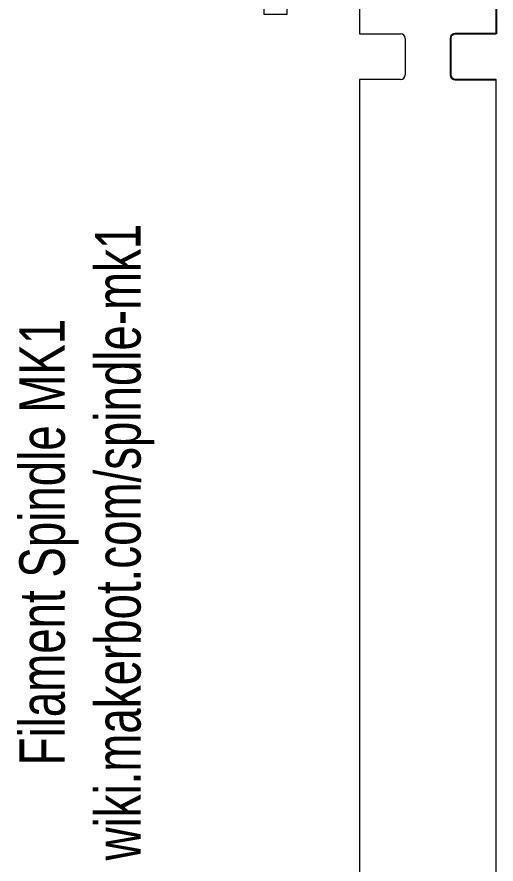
# Model space of a CAD drawing. Header units: millimetres. Extents: x -3 to 1890, y 0 to 300.
# Drawn here: x 79.8 to 132.5, y 114.6 to 207.7 of the extents above; entities that cross this region are included whole.
import ezdxf

# ---------------------------------------------------------------- set-up
doc = ezdxf.new("R2010")
doc.units = ezdxf.units.MM
doc.layers.get('0').update_dxf_attribs({"linetype": 'CONTINUOUS', "lineweight": 25, "true_color": 0x000000})
doc.layers.add('Etch', color=1, linetype='CONTINUOUS', lineweight=0, true_color=0xff0000)
doc.layers.add('Front', color=7, linetype='CONTINUOUS', lineweight=0, true_color=0x000000)
doc.styles.get("Standard").update_dxf_attribs({"font": 'txt', "width": 0.75})

# ---------------------------------------------------------------- blocks, each defined once
blk = doc.blocks.new('tabs-with-bolt-20')
for p, q in [((-1.5, 11.5), (1.5, 11.5)), ((-1.5, 11), (-1.5, 11.5)), ((1.5, 11.5), (1.5, 11)), ((-2.86, 10.5), (-2, 10.5)), ((-2.86, 8), (-2.86, 10.5)), ((2, 10.5), (2.86, 10.5)), ((2.86, 10.5), (2.86, 8)), ((-2, 8), (-2.86, 8)), ((-1.5, 0.5), (-1.5, 7.5)), ((1.5, 7.5), (1.5, 0.5)), ((2.86, 8), (2, 8)), ((-10, -4.5), (-10, 0)), ((-5, 0), (-5, -4.5)), ((-2, 0), (-5, 0)), ((2, 0), (5, 0)), ((5, 0), (5, -4.5)), ((10, -4.5), (10, 0)), ((-5.5, -5), (-9.5, -5)), ((5.5, -5), (9.5, -5))]:
    blk.add_line(p, q)
for centre, start, end in [((-2, 11), 270, 0), ((2, 11), 180, 270), ((-2, 7.5), 360, 90), ((2, 7.5), 90, 180), ((-2, 0.5), 270, 0), ((2, 0.5), 180, 270), ((-9.5, -4.5), 180, 270), ((-5.5, -4.5), 270, 0), ((5.5, -4.5), 180, 270), ((9.5, -4.5), 270, 0)]:
    blk.add_arc(centre, 0.5, start, end)

msp = doc.modelspace()

# ---------------------------------------------------------------- linework, layer by layer
for p, q in [((132.5, 208.833), (132.5, 205.833)), ((132.5, 205.833), (128, 205.833)), ((127.5, 205.333), (127.5, 201.333)), ((128, 200.833), (132.5, 200.833))]:
    msp.add_line(p, q)
for centre, start, end in [((128, 205.333), 90, 180), ((128, 201.333), 180, 270)]:
    msp.add_arc(centre, 0.5, start, end)
at = {"layer": 'Front'}
for p, q in [((117.5, 200.833), (117.5, 99.167)), ((132.5, 99.167), (132.5, 200.833))]:
    msp.add_line(p, q, dxfattribs=at)

# ---------------------------------------------------------------- block references
at = {"layer": 'Front', "rotation": 90}
msp.add_blockref('tabs-with-bolt-20', (117.5, 210.833), dxfattribs=at)

# ---------------------------------------------------------------- texts
at = {"layer": 'Etch', "insert": (87.5, 150), "char_height": 5, "width": 100, "attachment_point": 5, "rotation": 90}
msp.add_mtext('Filament\\~Spindle\\~MK1\\Pwiki.makerbot.com/spindle-mk1', dxfattribs=at)

doc.saveas('drawing.dxf')
